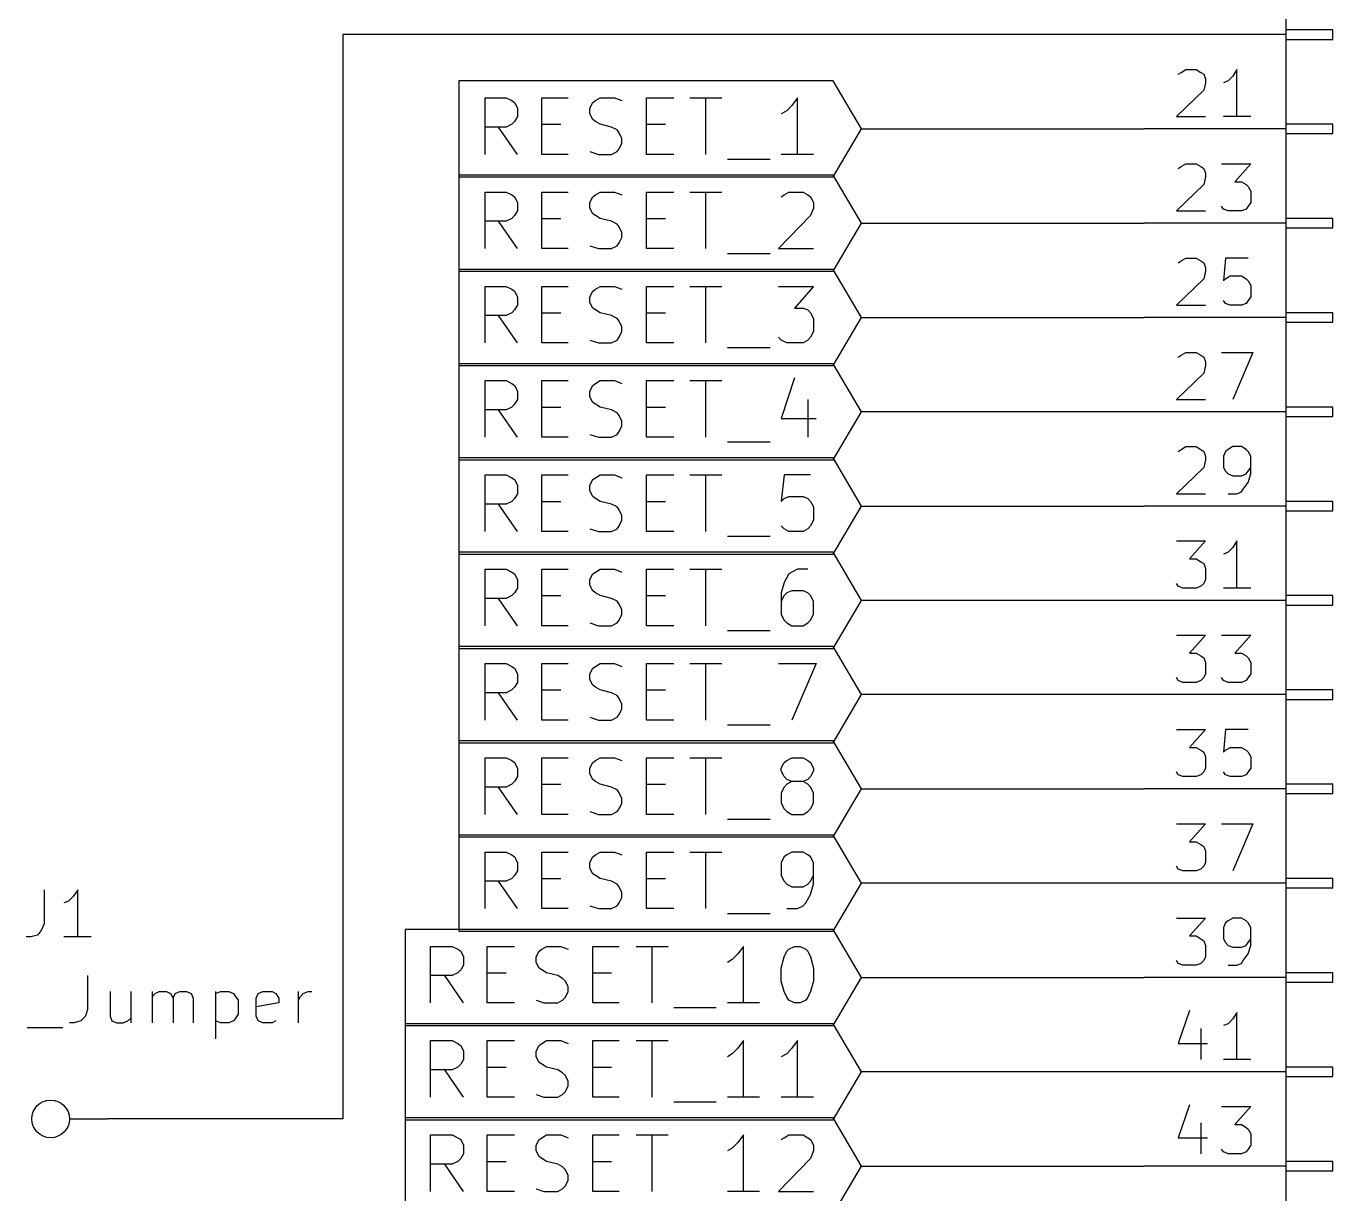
# Model space of a CAD drawing. Extents: x 18 to 282, y -194 to -20.
# Drawn here: x 41 to 76.2, y -92.19 to -60.73 of the extents above; entities that cross this region are included whole.
import ezdxf

# ---------------------------------------------------------------- set-up
doc = ezdxf.new("R2010")
doc.units = 0
doc.header["$MEASUREMENT"] = 0
for name, color, linetype in [('CYAN2', 4, 'CONTINUOUS'), ('GREEN2', 3, 'CONTINUOUS'), ('LYELLOW', 51, 'CONTINUOUS'), ('RED2', 1, 'CONTINUOUS')]:
    doc.layers.add(name, color=color, linetype=linetype)

msp = doc.modelspace()

# ---------------------------------------------------------------- linework, layer by layer
at = {"layer": 'CYAN2', "linetype": 'CONTINUOUS'}
for p, q in [((41.4782, -83.9978), (41.4782, -84.9122)), ((42.3926, -83.9978), (42.2656, -84.1756)), ((42.3926, -85.2678), (42.3926, -83.9978)), ((42.1386, -84.3026), (42.0116, -84.3534)), ((42.2656, -84.1756), (42.1386, -84.3026)), ((41.402, -85.09), (41.3004, -85.217)), ((41.4782, -84.9122), (41.402, -85.09)), ((41.1226, -85.2678), (40.9956, -85.2678)), ((41.3004, -85.217), (41.1226, -85.2678)), ((42.7482, -85.2678), (42.0116, -85.2678)), ((42.6466, -86.3092), (42.6466, -87.2236)), ((43.2562, -86.741), (43.2562, -87.4014)), ((43.815, -86.741), (43.815, -87.5792)), ((44.3992, -87.5792), (44.3992, -86.741)), ((44.3992, -86.868), (44.4754, -86.7918)), ((44.4754, -86.7918), (44.577, -86.741)), ((44.577, -86.741), (44.7802, -86.741)), ((44.7802, -86.741), (44.8818, -86.7918)), ((44.8818, -86.7918), (44.958, -86.9188)), ((44.958, -86.9188), (45.0088, -86.7918)), ((44.958, -86.9188), (44.958, -87.5792)), ((45.0088, -86.7918), (45.1358, -86.741)), ((45.1358, -86.741), (45.3136, -86.741)), ((45.3136, -86.741), (45.4406, -86.7918)), ((45.4406, -86.7918), (45.4914, -86.9188)), ((45.4914, -86.9188), (45.4914, -87.5792)), ((46.101, -86.741), (46.101, -88.011)), ((46.101, -86.7918), (46.228, -86.741)), ((46.228, -86.741), (46.4566, -86.741)), ((46.4566, -86.741), (46.5836, -86.7918)), ((46.5836, -86.7918), (46.6344, -86.868)), ((46.6344, -86.868), (46.7106, -86.9696)), ((47.1932, -86.9188), (47.244, -86.7918)), ((47.1932, -87.4014), (47.1932, -86.9188)), ((47.244, -86.7918), (47.371, -86.741)), ((47.371, -86.741), (47.625, -86.741)), ((47.625, -86.741), (47.7266, -86.7918)), ((47.7266, -86.7918), (47.8028, -86.9188)), ((47.8028, -86.9188), (47.8028, -87.0458)), ((48.3362, -87.5792), (48.3362, -86.741)), ((48.3362, -86.9696), (48.387, -86.868)), ((48.387, -86.868), (48.4632, -86.7918)), ((48.4632, -86.7918), (48.5902, -86.741)), ((48.5902, -86.741), (48.6918, -86.741)), ((42.6466, -87.2236), (42.5958, -87.4014)), ((46.7106, -86.9696), (46.7106, -87.3506)), ((47.8028, -87.0458), (47.1932, -87.1474)), ((42.291, -87.5792), (42.164, -87.5792)), ((42.4688, -87.5284), (42.291, -87.5792)), ((42.5958, -87.4014), (42.4688, -87.5284)), ((43.2562, -87.4014), (43.307, -87.5284)), ((43.307, -87.5284), (43.434, -87.5792)), ((43.434, -87.5792), (43.6118, -87.5792)), ((43.6118, -87.5792), (43.7388, -87.5284)), ((43.7388, -87.5284), (43.815, -87.4522)), ((46.228, -87.5792), (46.101, -87.5284)), ((46.4566, -87.5792), (46.228, -87.5792)), ((46.5836, -87.5284), (46.4566, -87.5792)), ((46.6344, -87.4522), (46.5836, -87.5284)), ((46.7106, -87.3506), (46.6344, -87.4522)), ((47.244, -87.5284), (47.1932, -87.4014)), ((47.371, -87.5792), (47.244, -87.5284)), ((47.625, -87.5792), (47.371, -87.5792)), ((47.7266, -87.5284), (47.625, -87.5792)), ((41.021, -87.7062), (41.9862, -87.7062))]:
    msp.add_line(p, q, dxfattribs=at)
at = {"layer": 'GREEN2', "linetype": 'CONTINUOUS'}
for p, q in [((71.12, -60.96), (49.53, -60.96)), ((49.53, -60.96), (49.53, -90.17)), ((63.5, -63.5), (71.12, -63.5)), ((63.5, -66.04), (71.12, -66.04)), ((63.5, -68.58), (71.12, -68.58)), ((71.12, -71.12), (63.5, -71.12)), ((63.5, -73.66), (71.12, -73.66)), ((71.12, -76.2), (63.5, -76.2)), ((71.12, -78.74), (63.5, -78.74)), ((63.5, -81.28), (71.12, -81.28)), ((71.12, -83.82), (63.5, -83.82)), ((63.5, -86.36), (71.12, -86.36)), ((71.12, -88.9), (63.5, -88.9)), ((49.53, -90.17), (43.18, -90.17)), ((63.5, -91.44), (71.12, -91.44))]:
    msp.add_line(p, q, dxfattribs=at)
at = {"layer": 'LYELLOW', "linetype": 'CONTINUOUS'}
msp.add_line((74.93, -36.83), (74.93, -100.33), dxfattribs=at)
at = {"layer": 'RED2', "linetype": 'CONTINUOUS'}
for p, q in [((74.93, -36.83), (74.93, -100.33)), ((74.93, -60.833), (74.93, -61.087)), ((76.2, -60.833), (74.93, -60.833)), ((76.2, -61.087), (76.2, -60.833)), ((74.93, -60.96), (71.12, -60.96)), ((74.93, -61.087), (76.2, -61.087)), ((72.1106, -61.976), (72.2376, -61.8998)), ((72.2376, -61.8998), (72.517, -61.8998)), ((72.517, -61.8998), (72.644, -61.976)), ((73.6092, -61.8998), (73.5076, -62.0776)), ((73.6092, -63.1698), (73.6092, -61.8998)), ((62.738, -62.2046), (52.6542, -62.2046)), ((52.6542, -62.2046), (52.6542, -63.5)), ((63.5, -63.5), (62.738, -62.2046)), ((72.0344, -62.0268), (72.1106, -61.976)), ((72.644, -61.976), (72.7202, -62.0268)), ((72.7202, -62.0268), (72.771, -62.1538)), ((72.771, -62.2554), (72.7202, -62.4586)), ((72.771, -62.1538), (72.771, -62.2554)), ((73.3806, -62.2046), (73.2536, -62.2554)), ((73.5076, -62.0776), (73.3806, -62.2046)), ((53.3654, -64.1858), (53.3654, -62.6618)), ((53.3654, -62.6618), (53.9242, -62.6618)), ((53.9242, -62.6618), (54.0766, -62.738)), ((54.8894, -64.1858), (54.8894, -62.6618)), ((54.8894, -62.6618), (55.6006, -62.6618)), ((56.3372, -62.738), (56.4642, -62.6618)), ((56.4642, -62.6618), (56.8452, -62.6618)), ((56.8452, -62.6618), (57.0484, -62.738)), ((57.7088, -64.1858), (57.7088, -62.6618)), ((57.7088, -62.6618), (58.4454, -62.6618)), ((58.8772, -62.6618), (59.7408, -62.6618)), ((59.309, -64.1858), (59.309, -62.6618)), ((61.7728, -62.6618), (61.6204, -62.865)), ((61.7728, -64.1858), (61.7728, -62.6618)), ((72.7202, -62.4586), (71.9836, -63.1698)), ((54.0766, -62.738), (54.1528, -62.7888)), ((54.1528, -62.7888), (54.229, -62.9412)), ((54.229, -62.9412), (54.229, -63.1698)), ((56.1848, -62.9412), (56.261, -62.7888)), ((56.1848, -63.0936), (56.1848, -62.9412)), ((56.261, -62.7888), (56.3372, -62.738)), ((61.6204, -62.865), (61.4934, -63.0174)), ((54.1528, -63.2968), (54.0766, -63.373)), ((54.229, -63.1698), (54.1528, -63.2968)), ((56.261, -63.246), (56.1848, -63.0936)), ((56.3372, -63.2968), (56.261, -63.246)), ((56.4642, -63.373), (56.3372, -63.2968)), ((61.4934, -63.0174), (61.341, -63.0936)), ((71.9836, -63.1698), (72.771, -63.1698)), ((73.9902, -63.1698), (73.2536, -63.1698)), ((52.6542, -63.5), (52.6542, -64.7954)), ((53.9242, -63.4492), (53.3654, -63.4492)), ((54.229, -64.1858), (53.721, -63.4492)), ((54.0766, -63.373), (53.9242, -63.4492)), ((54.8894, -63.373), (55.3974, -63.373)), ((56.769, -63.4492), (56.4642, -63.373)), ((56.9214, -63.5254), (56.769, -63.4492)), ((56.9722, -63.6016), (56.9214, -63.5254)), ((57.0484, -63.754), (56.9722, -63.6016)), ((57.7088, -63.373), (58.2168, -63.373)), ((62.738, -64.7954), (63.5, -63.5)), ((74.93, -63.5), (71.12, -63.5)), ((74.93, -63.373), (74.93, -63.627)), ((76.2, -63.373), (74.93, -63.373)), ((74.93, -63.627), (76.2, -63.627)), ((76.2, -63.627), (76.2, -63.373)), ((56.9214, -64.1096), (56.9722, -64.0334)), ((56.9722, -64.0334), (57.0484, -63.881)), ((57.0484, -63.881), (57.0484, -63.754)), ((55.6006, -64.1858), (54.8894, -64.1858)), ((56.1848, -64.1096), (56.4134, -64.1858)), ((56.4134, -64.1858), (56.769, -64.1858)), ((56.769, -64.1858), (56.9214, -64.1096)), ((58.4454, -64.1858), (57.7088, -64.1858)), ((59.8932, -64.3128), (61.0362, -64.3128)), ((62.2046, -64.1858), (61.341, -64.1858)), ((62.738, -64.7446), (52.6542, -64.7446)), ((52.6542, -64.7446), (52.6542, -66.04)), ((63.5, -66.04), (62.738, -64.7446)), ((72.0344, -64.5668), (72.1106, -64.516)), ((72.1106, -64.516), (72.2376, -64.4398)), ((72.2376, -64.4398), (72.517, -64.4398)), ((72.517, -64.4398), (72.644, -64.516)), ((72.644, -64.516), (72.7202, -64.5668)), ((72.7202, -64.5668), (72.771, -64.6938)), ((72.771, -64.6938), (72.771, -64.7954)), ((73.2028, -64.4398), (73.9902, -64.4398)), ((73.9902, -64.4398), (73.5584, -64.9224)), ((52.6542, -64.7954), (62.738, -64.7954)), ((72.7202, -64.9986), (71.9836, -65.7098)), ((72.771, -64.7954), (72.7202, -64.9986)), ((73.5584, -64.9224), (73.7362, -64.9224)), ((73.7362, -64.9224), (73.8632, -64.9986)), ((73.8632, -64.9986), (73.914, -65.0494)), ((73.914, -65.0494), (73.9902, -65.1764)), ((53.3654, -66.7258), (53.3654, -65.2018)), ((53.3654, -65.2018), (53.9242, -65.2018)), ((53.9242, -65.2018), (54.0766, -65.278)), ((54.0766, -65.278), (54.1528, -65.3288)), ((54.1528, -65.3288), (54.229, -65.4812)), ((54.8894, -66.7258), (54.8894, -65.2018)), ((54.8894, -65.2018), (55.6006, -65.2018)), ((56.1848, -65.4812), (56.261, -65.3288)), ((56.261, -65.3288), (56.3372, -65.278)), ((56.3372, -65.278), (56.4642, -65.2018)), ((56.4642, -65.2018), (56.8452, -65.2018)), ((56.8452, -65.2018), (57.0484, -65.278)), ((57.7088, -66.7258), (57.7088, -65.2018)), ((57.7088, -65.2018), (58.4454, -65.2018)), ((58.8772, -65.2018), (59.7408, -65.2018)), ((59.309, -66.7258), (59.309, -65.2018)), ((61.341, -65.3288), (61.4172, -65.278)), ((61.4172, -65.278), (61.5442, -65.2018)), ((61.5442, -65.2018), (61.9252, -65.2018)), ((61.9252, -65.2018), (62.0522, -65.278)), ((62.0522, -65.278), (62.1284, -65.3288)), ((62.1284, -65.3288), (62.2046, -65.4812)), ((73.9902, -65.1764), (73.9902, -65.4812)), ((54.229, -65.7098), (54.1528, -65.8368)), ((54.229, -65.4812), (54.229, -65.7098)), ((56.1848, -65.6336), (56.1848, -65.4812)), ((56.261, -65.786), (56.1848, -65.6336)), ((56.3372, -65.8368), (56.261, -65.786)), ((62.2046, -65.6336), (62.1284, -65.8368)), ((62.2046, -65.4812), (62.2046, -65.6336)), ((71.9836, -65.7098), (72.771, -65.7098)), ((73.2536, -65.659), (73.2028, -65.5828)), ((73.3806, -65.7098), (73.2536, -65.659)), ((73.7362, -65.7098), (73.3806, -65.7098)), ((73.8632, -65.659), (73.7362, -65.7098)), ((73.914, -65.5828), (73.8632, -65.659)), ((73.9902, -65.4812), (73.914, -65.5828)), ((52.6542, -66.04), (52.6542, -67.3354)), ((53.9242, -65.9892), (53.3654, -65.9892)), ((54.229, -66.7258), (53.721, -65.9892)), ((54.0766, -65.913), (53.9242, -65.9892)), ((54.1528, -65.8368), (54.0766, -65.913)), ((54.8894, -65.913), (55.3974, -65.913)), ((56.4642, -65.913), (56.3372, -65.8368)), ((56.769, -65.9892), (56.4642, -65.913)), ((56.9214, -66.0654), (56.769, -65.9892)), ((56.9722, -66.1416), (56.9214, -66.0654)), ((57.0484, -66.294), (56.9722, -66.1416)), ((57.7088, -65.913), (58.2168, -65.913)), ((62.1284, -65.8368), (61.2648, -66.7258)), ((62.738, -67.3354), (63.5, -66.04)), ((74.93, -66.04), (71.12, -66.04)), ((74.93, -65.913), (74.93, -66.167)), ((76.2, -65.913), (74.93, -65.913)), ((74.93, -66.167), (76.2, -66.167)), ((76.2, -66.167), (76.2, -65.913)), ((56.9722, -66.5734), (57.0484, -66.421)), ((57.0484, -66.421), (57.0484, -66.294)), ((55.6006, -66.7258), (54.8894, -66.7258)), ((56.1848, -66.6496), (56.4134, -66.7258)), ((56.4134, -66.7258), (56.769, -66.7258)), ((56.769, -66.7258), (56.9214, -66.6496)), ((56.9214, -66.6496), (56.9722, -66.5734)), ((58.4454, -66.7258), (57.7088, -66.7258)), ((59.8932, -66.8528), (61.0362, -66.8528)), ((61.2648, -66.7258), (62.2046, -66.7258)), ((72.0344, -67.1068), (72.1106, -67.056)), ((72.1106, -67.056), (72.2376, -66.9798)), ((72.2376, -66.9798), (72.517, -66.9798)), ((72.517, -66.9798), (72.644, -67.056)), ((72.644, -67.056), (72.7202, -67.1068)), ((72.7202, -67.1068), (72.771, -67.2338)), ((72.771, -67.2338), (72.771, -67.3354)), ((73.3044, -66.9798), (73.2536, -67.5894)), ((73.914, -66.9798), (73.3044, -66.9798)), ((62.738, -67.2846), (52.6542, -67.2846)), ((52.6542, -67.2846), (52.6542, -68.58)), ((52.6542, -67.3354), (62.738, -67.3354)), ((63.5, -68.58), (62.738, -67.2846)), ((72.7202, -67.5386), (71.9836, -68.2498)), ((72.771, -67.3354), (72.7202, -67.5386)), ((73.2536, -67.5894), (73.3044, -67.5386)), ((73.3044, -67.5386), (73.4314, -67.4624)), ((73.4314, -67.4624), (73.7362, -67.4624)), ((73.7362, -67.4624), (73.8632, -67.5386)), ((73.8632, -67.5386), (73.914, -67.5894)), ((73.914, -67.5894), (73.9902, -67.7164)), ((53.3654, -69.2658), (53.3654, -67.7418)), ((53.3654, -67.7418), (53.9242, -67.7418)), ((53.9242, -67.7418), (54.0766, -67.818)), ((54.0766, -67.818), (54.1528, -67.8688)), ((54.1528, -67.8688), (54.229, -68.0212)), ((54.8894, -69.2658), (54.8894, -67.7418)), ((54.8894, -67.7418), (55.6006, -67.7418)), ((56.1848, -68.0212), (56.261, -67.8688)), ((56.261, -67.8688), (56.3372, -67.818)), ((56.3372, -67.818), (56.4642, -67.7418)), ((56.4642, -67.7418), (56.8452, -67.7418)), ((56.8452, -67.7418), (57.0484, -67.818)), ((57.7088, -69.2658), (57.7088, -67.7418)), ((57.7088, -67.7418), (58.4454, -67.7418)), ((58.8772, -67.7418), (59.7408, -67.7418)), ((59.309, -69.2658), (59.309, -67.7418)), ((61.2648, -67.7418), (62.2046, -67.7418)), ((62.2046, -67.7418), (61.6966, -68.326)), ((73.9902, -67.7164), (73.9902, -68.0212)), ((54.229, -68.2498), (54.1528, -68.3768)), ((54.229, -68.0212), (54.229, -68.2498)), ((56.1848, -68.1736), (56.1848, -68.0212)), ((56.261, -68.326), (56.1848, -68.1736)), ((71.9836, -68.2498), (72.771, -68.2498)), ((73.3044, -68.199), (73.2536, -68.1228)), ((73.4314, -68.2498), (73.3044, -68.199)), ((73.7362, -68.2498), (73.4314, -68.2498)), ((73.8632, -68.199), (73.7362, -68.2498)), ((73.914, -68.1228), (73.8632, -68.199)), ((73.9902, -68.0212), (73.914, -68.1228)), ((52.6542, -68.58), (52.6542, -69.8754)), ((53.9242, -68.5292), (53.3654, -68.5292)), ((54.229, -69.2658), (53.721, -68.5292)), ((54.0766, -68.453), (53.9242, -68.5292)), ((54.1528, -68.3768), (54.0766, -68.453)), ((54.8894, -68.453), (55.3974, -68.453)), ((56.3372, -68.3768), (56.261, -68.326)), ((56.4642, -68.453), (56.3372, -68.3768)), ((56.769, -68.5292), (56.4642, -68.453)), ((56.9214, -68.6054), (56.769, -68.5292)), ((56.9722, -68.6816), (56.9214, -68.6054)), ((57.7088, -68.453), (58.2168, -68.453)), ((61.6966, -68.326), (61.9252, -68.326)), ((61.9252, -68.326), (62.0522, -68.3768)), ((62.0522, -68.3768), (62.1284, -68.453)), ((62.1284, -68.453), (62.2046, -68.6054)), ((62.2046, -68.6054), (62.2046, -68.961)), ((62.738, -69.8754), (63.5, -68.58)), ((74.93, -68.58), (71.12, -68.58)), ((74.93, -68.453), (74.93, -68.707)), ((76.2, -68.453), (74.93, -68.453)), ((76.2, -68.707), (76.2, -68.453)), ((57.0484, -68.834), (56.9722, -68.6816)), ((56.9722, -69.1134), (57.0484, -68.961)), ((57.0484, -68.961), (57.0484, -68.834)), ((62.2046, -68.961), (62.1284, -69.1134)), ((74.93, -68.707), (76.2, -68.707)), ((55.6006, -69.2658), (54.8894, -69.2658)), ((56.1848, -69.1896), (56.4134, -69.2658)), ((56.4134, -69.2658), (56.769, -69.2658)), ((56.769, -69.2658), (56.9214, -69.1896)), ((56.9214, -69.1896), (56.9722, -69.1134)), ((58.4454, -69.2658), (57.7088, -69.2658)), ((61.341, -69.1896), (61.2648, -69.1134)), ((61.4934, -69.2658), (61.341, -69.1896)), ((61.9252, -69.2658), (61.4934, -69.2658)), ((62.0522, -69.1896), (61.9252, -69.2658)), ((62.1284, -69.1134), (62.0522, -69.1896)), ((59.8932, -69.3928), (61.0362, -69.3928)), ((72.0344, -69.6468), (72.1106, -69.596)), ((72.1106, -69.596), (72.2376, -69.5198)), ((72.2376, -69.5198), (72.517, -69.5198)), ((72.517, -69.5198), (72.644, -69.596)), ((72.644, -69.596), (72.7202, -69.6468)), ((72.7202, -69.6468), (72.771, -69.7738)), ((73.2028, -69.5198), (74.041, -69.5198)), ((74.041, -69.5198), (73.5076, -70.7898)), ((62.738, -69.8246), (52.6542, -69.8246)), ((52.6542, -69.8246), (52.6542, -71.12)), ((52.6542, -69.8754), (62.738, -69.8754)), ((63.5, -71.12), (62.738, -69.8246)), ((72.771, -69.8754), (72.7202, -70.0786)), ((72.771, -69.7738), (72.771, -69.8754)), ((53.3654, -71.8058), (53.3654, -70.2818)), ((53.3654, -70.2818), (53.9242, -70.2818)), ((53.9242, -70.2818), (54.0766, -70.358)), ((54.0766, -70.358), (54.1528, -70.4088)), ((54.1528, -70.4088), (54.229, -70.5612)), ((54.8894, -71.8058), (54.8894, -70.2818)), ((54.8894, -70.2818), (55.6006, -70.2818)), ((56.1848, -70.5612), (56.261, -70.4088)), ((56.261, -70.4088), (56.3372, -70.358)), ((56.3372, -70.358), (56.4642, -70.2818)), ((56.4642, -70.2818), (56.8452, -70.2818)), ((56.8452, -70.2818), (57.0484, -70.358)), ((57.7088, -71.8058), (57.7088, -70.2818)), ((57.7088, -70.2818), (58.4454, -70.2818)), ((58.8772, -70.2818), (59.7408, -70.2818)), ((59.309, -71.8058), (59.309, -70.2818)), ((61.6966, -70.2056), (61.341, -71.2978)), ((72.7202, -70.0786), (71.9836, -70.7898)), ((54.229, -70.5612), (54.229, -70.7898)), ((56.1848, -70.7136), (56.1848, -70.5612)), ((56.261, -70.866), (56.1848, -70.7136)), ((53.9242, -71.0692), (53.3654, -71.0692)), ((54.229, -71.8058), (53.721, -71.0692)), ((54.0766, -70.993), (53.9242, -71.0692)), ((54.1528, -70.9168), (54.0766, -70.993)), ((54.229, -70.7898), (54.1528, -70.9168)), ((54.8894, -70.993), (55.3974, -70.993)), ((56.3372, -70.9168), (56.261, -70.866)), ((56.4642, -70.993), (56.3372, -70.9168)), ((56.769, -71.0692), (56.4642, -70.993)), ((56.9214, -71.1454), (56.769, -71.0692)), ((57.7088, -70.993), (58.2168, -70.993)), ((62.0522, -70.7898), (62.0522, -71.8058)), ((71.9836, -70.7898), (72.771, -70.7898)), ((74.93, -70.993), (74.93, -71.247)), ((76.2, -70.993), (74.93, -70.993)), ((76.2, -71.247), (76.2, -70.993)), ((52.6542, -71.12), (52.6542, -72.4154)), ((56.9722, -71.2216), (56.9214, -71.1454)), ((57.0484, -71.374), (56.9722, -71.2216)), ((57.0484, -71.501), (57.0484, -71.374)), ((61.341, -71.2978), (62.2808, -71.2978)), ((62.738, -72.4154), (63.5, -71.12)), ((74.93, -71.12), (71.12, -71.12)), ((74.93, -71.247), (76.2, -71.247)), ((55.6006, -71.8058), (54.8894, -71.8058)), ((56.1848, -71.7296), (56.4134, -71.8058)), ((56.4134, -71.8058), (56.769, -71.8058)), ((56.769, -71.8058), (56.9214, -71.7296)), ((56.9214, -71.7296), (56.9722, -71.6534)), ((56.9722, -71.6534), (57.0484, -71.501)), ((58.4454, -71.8058), (57.7088, -71.8058)), ((59.8932, -71.9328), (61.0362, -71.9328)), ((72.0344, -72.1868), (72.1106, -72.136)), ((72.1106, -72.136), (72.2376, -72.0598)), ((72.2376, -72.0598), (72.517, -72.0598)), ((72.517, -72.0598), (72.644, -72.136)), ((72.644, -72.136), (72.7202, -72.1868)), ((73.3806, -72.136), (73.3044, -72.1868)), ((73.5076, -72.0598), (73.3806, -72.136)), ((73.7362, -72.0598), (73.5076, -72.0598)), ((73.8632, -72.136), (73.7362, -72.0598)), ((73.914, -72.1868), (73.8632, -72.136)), ((62.738, -72.3646), (52.6542, -72.3646)), ((52.6542, -72.3646), (52.6542, -73.66)), ((52.6542, -72.4154), (62.738, -72.4154)), ((63.5, -73.66), (62.738, -72.3646)), ((72.7202, -72.1868), (72.771, -72.3138)), ((72.771, -72.4154), (72.7202, -72.6186)), ((72.771, -72.3138), (72.771, -72.4154)), ((73.3044, -72.1868), (73.2536, -72.3138)), ((73.2536, -72.3138), (73.2536, -72.6186)), ((73.9902, -72.3138), (73.914, -72.1868)), ((73.9902, -72.7964), (73.9902, -72.3138)), ((53.3654, -74.3458), (53.3654, -72.8218)), ((53.3654, -72.8218), (53.9242, -72.8218)), ((53.9242, -72.8218), (54.0766, -72.898)), ((54.8894, -74.3458), (54.8894, -72.8218)), ((54.8894, -72.8218), (55.6006, -72.8218)), ((56.3372, -72.898), (56.4642, -72.8218)), ((56.4642, -72.8218), (56.8452, -72.8218)), ((56.8452, -72.8218), (57.0484, -72.898)), ((57.7088, -74.3458), (57.7088, -72.8218)), ((57.7088, -72.8218), (58.4454, -72.8218)), ((58.8772, -72.8218), (59.7408, -72.8218)), ((59.309, -74.3458), (59.309, -72.8218)), ((61.4172, -72.8218), (61.341, -73.533)), ((62.1284, -72.8218), (61.4172, -72.8218)), ((72.7202, -72.6186), (71.9836, -73.3298)), ((73.2536, -72.6186), (73.3044, -72.7202)), ((73.3044, -72.7202), (73.3806, -72.7964)), ((73.3806, -72.7964), (73.5076, -72.8472)), ((73.5076, -72.8472), (73.7362, -72.8472)), ((73.7362, -72.8472), (73.8632, -72.7964)), ((73.8632, -72.7964), (73.914, -72.7202)), ((73.914, -72.7202), (73.9902, -72.6186)), ((73.914, -73.025), (73.9902, -72.7964)), ((54.0766, -72.898), (54.1528, -72.9488)), ((54.1528, -72.9488), (54.229, -73.1012)), ((54.229, -73.1012), (54.229, -73.3298)), ((56.1848, -73.1012), (56.261, -72.9488)), ((56.1848, -73.2536), (56.1848, -73.1012)), ((56.261, -72.9488), (56.3372, -72.898)), ((73.7362, -73.279), (73.787, -73.2028)), ((73.787, -73.2028), (73.914, -73.025)), ((54.0766, -73.533), (53.9242, -73.6092)), ((54.1528, -73.4568), (54.0766, -73.533)), ((54.229, -73.3298), (54.1528, -73.4568)), ((54.8894, -73.533), (55.3974, -73.533)), ((56.261, -73.406), (56.1848, -73.2536)), ((56.3372, -73.4568), (56.261, -73.406)), ((56.4642, -73.533), (56.3372, -73.4568)), ((56.769, -73.6092), (56.4642, -73.533)), ((57.7088, -73.533), (58.2168, -73.533)), ((61.341, -73.533), (61.4172, -73.4568)), ((61.4172, -73.4568), (61.5442, -73.406)), ((61.5442, -73.406), (61.9252, -73.406)), ((61.9252, -73.406), (62.0522, -73.4568)), ((62.0522, -73.4568), (62.1284, -73.533)), ((62.1284, -73.533), (62.2046, -73.6854)), ((71.9836, -73.3298), (72.771, -73.3298)), ((73.3806, -73.3298), (73.6092, -73.3298)), ((73.6092, -73.3298), (73.7362, -73.279)), ((74.93, -73.533), (74.93, -73.787)), ((76.2, -73.533), (74.93, -73.533)), ((76.2, -73.787), (76.2, -73.533)), ((52.6542, -73.66), (52.6542, -74.9554)), ((53.9242, -73.6092), (53.3654, -73.6092)), ((54.229, -74.3458), (53.721, -73.6092)), ((56.9214, -73.6854), (56.769, -73.6092)), ((56.9722, -73.7616), (56.9214, -73.6854)), ((57.0484, -73.914), (56.9722, -73.7616)), ((57.0484, -74.041), (57.0484, -73.914)), ((62.2046, -73.6854), (62.2046, -74.041)), ((62.738, -74.9554), (63.5, -73.66)), ((74.93, -73.66), (71.12, -73.66)), ((74.93, -73.787), (76.2, -73.787)), ((56.1848, -74.2696), (56.4134, -74.3458)), ((56.769, -74.3458), (56.9214, -74.2696)), ((56.9214, -74.2696), (56.9722, -74.1934)), ((56.9722, -74.1934), (57.0484, -74.041)), ((61.4172, -74.2696), (61.341, -74.1934)), ((61.5442, -74.3458), (61.4172, -74.2696)), ((62.0522, -74.2696), (61.9252, -74.3458)), ((62.1284, -74.1934), (62.0522, -74.2696)), ((62.2046, -74.041), (62.1284, -74.1934)), ((55.6006, -74.3458), (54.8894, -74.3458)), ((56.4134, -74.3458), (56.769, -74.3458)), ((58.4454, -74.3458), (57.7088, -74.3458)), ((59.8932, -74.4728), (61.0362, -74.4728)), ((61.9252, -74.3458), (61.5442, -74.3458)), ((71.9836, -74.5998), (72.771, -74.5998)), ((72.771, -74.5998), (72.3392, -75.0824)), ((73.6092, -74.5998), (73.5076, -74.7776)), ((73.6092, -75.8698), (73.6092, -74.5998)), ((62.738, -74.9046), (52.6542, -74.9046)), ((52.6542, -74.9046), (52.6542, -76.2)), ((52.6542, -74.9554), (62.738, -74.9554)), ((63.5, -76.2), (62.738, -74.9046)), ((73.3806, -74.9046), (73.2536, -74.9554)), ((73.5076, -74.7776), (73.3806, -74.9046)), ((72.3392, -75.0824), (72.517, -75.0824)), ((72.517, -75.0824), (72.644, -75.1586)), ((72.644, -75.1586), (72.7202, -75.2094)), ((72.7202, -75.2094), (72.771, -75.3364)), ((72.771, -75.3364), (72.771, -75.6412)), ((53.3654, -76.8858), (53.3654, -75.3618)), ((53.3654, -75.3618), (53.9242, -75.3618)), ((53.9242, -75.3618), (54.0766, -75.438)), ((54.0766, -75.438), (54.1528, -75.4888)), ((54.1528, -75.4888), (54.229, -75.6412)), ((54.229, -75.6412), (54.229, -75.8698)), ((54.8894, -76.8858), (54.8894, -75.3618)), ((54.8894, -75.3618), (55.6006, -75.3618)), ((56.1848, -75.6412), (56.261, -75.4888)), ((56.1848, -75.7936), (56.1848, -75.6412)), ((56.261, -75.4888), (56.3372, -75.438)), ((56.3372, -75.438), (56.4642, -75.3618)), ((56.4642, -75.3618), (56.8452, -75.3618)), ((56.8452, -75.3618), (57.0484, -75.438)), ((57.7088, -76.8858), (57.7088, -75.3618)), ((57.7088, -75.3618), (58.4454, -75.3618)), ((58.8772, -75.3618), (59.7408, -75.3618)), ((59.309, -76.8858), (59.309, -75.3618)), ((61.5442, -75.4888), (61.4172, -75.7174)), ((61.6204, -75.438), (61.5442, -75.4888)), ((61.7728, -75.3618), (61.6204, -75.438)), ((62.0522, -75.3618), (61.7728, -75.3618)), ((72.771, -75.6412), (72.7202, -75.7428)), ((54.1528, -75.9968), (54.0766, -76.073)), ((54.229, -75.8698), (54.1528, -75.9968)), ((56.261, -75.946), (56.1848, -75.7936)), ((56.3372, -75.9968), (56.261, -75.946)), ((56.4642, -76.073), (56.3372, -75.9968)), ((61.4172, -75.7174), (61.341, -75.9968)), ((61.341, -75.9968), (61.341, -76.581)), ((61.4934, -75.9968), (61.4172, -76.073)), ((61.6204, -75.946), (61.4934, -75.9968)), ((61.9252, -75.946), (61.6204, -75.946)), ((62.0522, -75.9968), (61.9252, -75.946)), ((62.1284, -76.073), (62.0522, -75.9968)), ((72.0344, -75.819), (71.9836, -75.7428)), ((72.1614, -75.8698), (72.0344, -75.819)), ((72.517, -75.8698), (72.1614, -75.8698)), ((72.644, -75.819), (72.517, -75.8698)), ((72.7202, -75.7428), (72.644, -75.819)), ((73.9902, -75.8698), (73.2536, -75.8698)), ((52.6542, -76.2), (52.6542, -77.4954)), ((53.9242, -76.1492), (53.3654, -76.1492)), ((54.229, -76.8858), (53.721, -76.1492)), ((54.0766, -76.073), (53.9242, -76.1492)), ((54.8894, -76.073), (55.3974, -76.073)), ((56.769, -76.1492), (56.4642, -76.073)), ((56.9214, -76.2254), (56.769, -76.1492)), ((56.9722, -76.3016), (56.9214, -76.2254)), ((57.0484, -76.454), (56.9722, -76.3016)), ((57.7088, -76.073), (58.2168, -76.073)), ((61.4172, -76.073), (61.341, -76.2254)), ((62.2046, -76.2254), (62.1284, -76.073)), ((62.2046, -76.581), (62.2046, -76.2254)), ((62.738, -77.4954), (63.5, -76.2)), ((74.93, -76.2), (71.12, -76.2)), ((74.93, -76.073), (74.93, -76.327)), ((76.2, -76.073), (74.93, -76.073)), ((74.93, -76.327), (76.2, -76.327)), ((76.2, -76.327), (76.2, -76.073)), ((56.9214, -76.8096), (56.9722, -76.7334)), ((56.9722, -76.7334), (57.0484, -76.581)), ((57.0484, -76.581), (57.0484, -76.454)), ((61.341, -76.581), (61.4172, -76.7334)), ((61.4172, -76.7334), (61.4934, -76.8096)), ((62.0522, -76.8096), (62.1284, -76.7334)), ((62.1284, -76.7334), (62.2046, -76.581)), ((55.6006, -76.8858), (54.8894, -76.8858)), ((56.1848, -76.8096), (56.4134, -76.8858)), ((56.4134, -76.8858), (56.769, -76.8858)), ((56.769, -76.8858), (56.9214, -76.8096)), ((58.4454, -76.8858), (57.7088, -76.8858)), ((59.8932, -77.0128), (61.0362, -77.0128)), ((61.4934, -76.8096), (61.6204, -76.8858)), ((61.6204, -76.8858), (61.9252, -76.8858)), ((61.9252, -76.8858), (62.0522, -76.8096)), ((62.738, -77.4446), (52.6542, -77.4446)), ((52.6542, -77.4446), (52.6542, -78.74)), ((63.5, -78.74), (62.738, -77.4446)), ((71.9836, -77.1398), (72.771, -77.1398)), ((72.771, -77.1398), (72.3392, -77.6224)), ((73.2028, -77.1398), (73.9902, -77.1398)), ((73.9902, -77.1398), (73.5584, -77.6224)), ((52.6542, -77.4954), (62.738, -77.4954)), ((72.3392, -77.6224), (72.517, -77.6224)), ((72.517, -77.6224), (72.644, -77.6986)), ((72.644, -77.6986), (72.7202, -77.7494)), ((72.7202, -77.7494), (72.771, -77.8764)), ((73.5584, -77.6224), (73.7362, -77.6224)), ((73.7362, -77.6224), (73.8632, -77.6986)), ((73.8632, -77.6986), (73.914, -77.7494)), ((73.914, -77.7494), (73.9902, -77.8764)), ((53.3654, -79.4258), (53.3654, -77.9018)), ((53.3654, -77.9018), (53.9242, -77.9018)), ((53.9242, -77.9018), (54.0766, -77.978)), ((54.0766, -77.978), (54.1528, -78.0288)), ((54.1528, -78.0288), (54.229, -78.1812)), ((54.8894, -79.4258), (54.8894, -77.9018)), ((54.8894, -77.9018), (55.6006, -77.9018)), ((56.1848, -78.1812), (56.261, -78.0288)), ((56.261, -78.0288), (56.3372, -77.978)), ((56.3372, -77.978), (56.4642, -77.9018)), ((56.4642, -77.9018), (56.8452, -77.9018)), ((56.8452, -77.9018), (57.0484, -77.978)), ((57.7088, -79.4258), (57.7088, -77.9018)), ((57.7088, -77.9018), (58.4454, -77.9018)), ((58.8772, -77.9018), (59.7408, -77.9018)), ((59.309, -79.4258), (59.309, -77.9018)), ((61.2648, -77.9018), (62.2808, -77.9018)), ((62.2808, -77.9018), (61.6204, -79.4258)), ((72.771, -77.8764), (72.771, -78.1812)), ((73.9902, -77.8764), (73.9902, -78.1812)), ((54.229, -78.4098), (54.1528, -78.5368)), ((54.229, -78.1812), (54.229, -78.4098)), ((56.1848, -78.3336), (56.1848, -78.1812)), ((56.261, -78.486), (56.1848, -78.3336)), ((56.3372, -78.5368), (56.261, -78.486)), ((72.0344, -78.359), (71.9836, -78.2828)), ((72.1614, -78.4098), (72.0344, -78.359)), ((72.517, -78.4098), (72.1614, -78.4098)), ((72.644, -78.359), (72.517, -78.4098)), ((72.7202, -78.2828), (72.644, -78.359)), ((72.771, -78.1812), (72.7202, -78.2828)), ((73.2536, -78.359), (73.2028, -78.2828)), ((73.3806, -78.4098), (73.2536, -78.359)), ((73.7362, -78.4098), (73.3806, -78.4098)), ((73.8632, -78.359), (73.7362, -78.4098)), ((73.914, -78.2828), (73.8632, -78.359)), ((73.9902, -78.1812), (73.914, -78.2828)), ((52.6542, -78.74), (52.6542, -80.0354)), ((53.9242, -78.6892), (53.3654, -78.6892)), ((54.229, -79.4258), (53.721, -78.6892)), ((54.0766, -78.613), (53.9242, -78.6892)), ((54.1528, -78.5368), (54.0766, -78.613)), ((54.8894, -78.613), (55.3974, -78.613)), ((56.4642, -78.613), (56.3372, -78.5368)), ((56.769, -78.6892), (56.4642, -78.613)), ((56.9214, -78.7654), (56.769, -78.6892)), ((56.9722, -78.8416), (56.9214, -78.7654)), ((57.0484, -78.994), (56.9722, -78.8416)), ((57.7088, -78.613), (58.2168, -78.613)), ((62.738, -80.0354), (63.5, -78.74)), ((74.93, -78.74), (71.12, -78.74)), ((74.93, -78.613), (74.93, -78.867)), ((76.2, -78.613), (74.93, -78.613)), ((76.2, -78.867), (76.2, -78.613)), ((56.9722, -79.2734), (57.0484, -79.121)), ((57.0484, -79.121), (57.0484, -78.994)), ((74.93, -78.867), (76.2, -78.867)), ((55.6006, -79.4258), (54.8894, -79.4258)), ((56.1848, -79.3496), (56.4134, -79.4258)), ((56.4134, -79.4258), (56.769, -79.4258)), ((56.769, -79.4258), (56.9214, -79.3496)), ((56.9214, -79.3496), (56.9722, -79.2734)), ((58.4454, -79.4258), (57.7088, -79.4258)), ((59.8932, -79.5528), (61.0362, -79.5528)), ((71.9836, -79.6798), (72.771, -79.6798)), ((72.771, -79.6798), (72.3392, -80.1624)), ((73.3044, -79.6798), (73.2536, -80.2894)), ((73.914, -79.6798), (73.3044, -79.6798)), ((62.738, -79.9846), (52.6542, -79.9846)), ((52.6542, -79.9846), (52.6542, -81.28)), ((52.6542, -80.0354), (62.738, -80.0354)), ((63.5, -81.28), (62.738, -79.9846)), ((72.3392, -80.1624), (72.517, -80.1624)), ((72.517, -80.1624), (72.644, -80.2386)), ((72.644, -80.2386), (72.7202, -80.2894)), ((73.2536, -80.2894), (73.3044, -80.2386)), ((73.3044, -80.2386), (73.4314, -80.1624)), ((73.4314, -80.1624), (73.7362, -80.1624)), ((73.7362, -80.1624), (73.8632, -80.2386)), ((73.8632, -80.2386), (73.914, -80.2894)), ((53.3654, -81.9658), (53.3654, -80.4418)), ((53.3654, -80.4418), (53.9242, -80.4418)), ((53.9242, -80.4418), (54.0766, -80.518)), ((54.0766, -80.518), (54.1528, -80.5688)), ((54.1528, -80.5688), (54.229, -80.7212)), ((54.8894, -81.9658), (54.8894, -80.4418)), ((54.8894, -80.4418), (55.6006, -80.4418)), ((56.1848, -80.7212), (56.261, -80.5688)), ((56.261, -80.5688), (56.3372, -80.518)), ((56.3372, -80.518), (56.4642, -80.4418)), ((56.4642, -80.4418), (56.8452, -80.4418)), ((56.8452, -80.4418), (57.0484, -80.518)), ((57.7088, -81.9658), (57.7088, -80.4418)), ((57.7088, -80.4418), (58.4454, -80.4418)), ((58.8772, -80.4418), (59.7408, -80.4418)), ((59.309, -81.9658), (59.309, -80.4418)), ((61.341, -80.7212), (61.4172, -80.5688)), ((61.4172, -80.5688), (61.4934, -80.518)), ((61.4934, -80.518), (61.6204, -80.4418)), ((61.6204, -80.4418), (61.9252, -80.4418)), ((61.9252, -80.4418), (62.0522, -80.518)), ((62.0522, -80.518), (62.1284, -80.5688)), ((62.1284, -80.5688), (62.2046, -80.7212)), ((72.7202, -80.2894), (72.771, -80.4164)), ((72.771, -80.4164), (72.771, -80.7212)), ((73.914, -80.2894), (73.9902, -80.4164)), ((73.9902, -80.4164), (73.9902, -80.7212)), ((54.229, -80.9498), (54.1528, -81.0768)), ((54.229, -80.7212), (54.229, -80.9498)), ((56.1848, -80.8736), (56.1848, -80.7212)), ((56.261, -81.026), (56.1848, -80.8736)), ((61.341, -80.7974), (61.341, -80.7212)), ((61.4172, -80.9498), (61.341, -80.7974)), ((61.4934, -81.026), (61.4172, -80.9498)), ((62.1284, -80.9498), (62.0522, -81.026)), ((62.2046, -80.7974), (62.1284, -80.9498)), ((62.2046, -80.7212), (62.2046, -80.7974)), ((72.0344, -80.899), (71.9836, -80.8228)), ((72.1614, -80.9498), (72.0344, -80.899)), ((72.517, -80.9498), (72.1614, -80.9498)), ((72.644, -80.899), (72.517, -80.9498)), ((72.7202, -80.8228), (72.644, -80.899)), ((72.771, -80.7212), (72.7202, -80.8228)), ((73.3044, -80.899), (73.2536, -80.8228)), ((73.4314, -80.9498), (73.3044, -80.899)), ((73.7362, -80.9498), (73.4314, -80.9498)), ((73.8632, -80.899), (73.7362, -80.9498)), ((73.914, -80.8228), (73.8632, -80.899)), ((73.9902, -80.7212), (73.914, -80.8228)), ((52.6542, -81.28), (52.6542, -82.5754)), ((53.9242, -81.2292), (53.3654, -81.2292)), ((54.229, -81.9658), (53.721, -81.2292)), ((54.0766, -81.153), (53.9242, -81.2292)), ((54.1528, -81.0768), (54.0766, -81.153)), ((54.8894, -81.153), (55.3974, -81.153)), ((56.3372, -81.0768), (56.261, -81.026)), ((56.4642, -81.153), (56.3372, -81.0768)), ((56.769, -81.2292), (56.4642, -81.153)), ((56.9214, -81.3054), (56.769, -81.2292)), ((56.9722, -81.3816), (56.9214, -81.3054)), ((57.7088, -81.153), (58.2168, -81.153)), ((61.4172, -81.2292), (61.341, -81.3816)), ((61.4934, -81.153), (61.4172, -81.2292)), ((61.6204, -81.0768), (61.4934, -81.026)), ((61.6204, -81.0768), (61.4934, -81.153)), ((61.9252, -81.0768), (61.6204, -81.0768)), ((62.0522, -81.026), (61.9252, -81.0768)), ((62.0522, -81.153), (61.9252, -81.0768)), ((62.1284, -81.2292), (62.0522, -81.153)), ((62.2046, -81.3816), (62.1284, -81.2292)), ((62.738, -82.5754), (63.5, -81.28)), ((74.93, -81.28), (71.12, -81.28)), ((74.93, -81.153), (74.93, -81.407)), ((76.2, -81.153), (74.93, -81.153)), ((76.2, -81.407), (76.2, -81.153)), ((57.0484, -81.534), (56.9722, -81.3816)), ((56.9722, -81.8134), (57.0484, -81.661)), ((57.0484, -81.661), (57.0484, -81.534)), ((61.341, -81.3816), (61.341, -81.661)), ((61.341, -81.661), (61.4172, -81.8134)), ((62.1284, -81.8134), (62.2046, -81.661)), ((62.2046, -81.661), (62.2046, -81.3816)), ((74.93, -81.407), (76.2, -81.407)), ((55.6006, -81.9658), (54.8894, -81.9658)), ((56.1848, -81.8896), (56.4134, -81.9658)), ((56.4134, -81.9658), (56.769, -81.9658)), ((56.769, -81.9658), (56.9214, -81.8896)), ((56.9214, -81.8896), (56.9722, -81.8134)), ((58.4454, -81.9658), (57.7088, -81.9658)), ((61.4172, -81.8134), (61.4934, -81.8896)), ((61.4934, -81.8896), (61.6204, -81.9658)), ((61.6204, -81.9658), (61.9252, -81.9658)), ((61.9252, -81.9658), (62.0522, -81.8896)), ((62.0522, -81.8896), (62.1284, -81.8134)), ((59.8932, -82.0928), (61.0362, -82.0928)), ((71.9836, -82.2198), (72.771, -82.2198)), ((72.771, -82.2198), (72.3392, -82.7024)), ((73.2028, -82.2198), (74.041, -82.2198)), ((74.041, -82.2198), (73.5076, -83.4898)), ((62.738, -82.5246), (52.6542, -82.5246)), ((52.6542, -82.5246), (52.6542, -83.82)), ((52.6542, -82.5754), (62.738, -82.5754)), ((63.5, -83.82), (62.738, -82.5246)), ((72.3392, -82.7024), (72.517, -82.7024)), ((72.517, -82.7024), (72.644, -82.7786)), ((53.3654, -84.5058), (53.3654, -82.9818)), ((53.3654, -82.9818), (53.9242, -82.9818)), ((53.9242, -82.9818), (54.0766, -83.058)), ((54.0766, -83.058), (54.1528, -83.1088)), ((54.8894, -84.5058), (54.8894, -82.9818)), ((54.8894, -82.9818), (55.6006, -82.9818)), ((56.261, -83.1088), (56.3372, -83.058)), ((56.3372, -83.058), (56.4642, -82.9818)), ((56.4642, -82.9818), (56.8452, -82.9818)), ((56.8452, -82.9818), (57.0484, -83.058)), ((57.7088, -84.5058), (57.7088, -82.9818)), ((57.7088, -82.9818), (58.4454, -82.9818)), ((58.8772, -82.9818), (59.7408, -82.9818)), ((59.309, -84.5058), (59.309, -82.9818)), ((61.4934, -83.058), (61.4172, -83.1088)), ((61.6204, -82.9818), (61.4934, -83.058)), ((61.9252, -82.9818), (61.6204, -82.9818)), ((62.0522, -83.058), (61.9252, -82.9818)), ((62.1284, -83.1088), (62.0522, -83.058)), ((72.644, -82.7786), (72.7202, -82.8294)), ((72.7202, -82.8294), (72.771, -82.9564)), ((72.771, -82.9564), (72.771, -83.2612)), ((54.1528, -83.1088), (54.229, -83.2612)), ((54.229, -83.2612), (54.229, -83.4898)), ((56.1848, -83.2612), (56.261, -83.1088)), ((56.1848, -83.4136), (56.1848, -83.2612)), ((56.261, -83.566), (56.1848, -83.4136)), ((61.4172, -83.1088), (61.341, -83.2612)), ((61.341, -83.2612), (61.341, -83.6168)), ((62.2046, -83.2612), (62.1284, -83.1088)), ((62.2046, -83.8454), (62.2046, -83.2612)), ((72.0344, -83.439), (71.9836, -83.3628)), ((72.7202, -83.3628), (72.644, -83.439)), ((72.771, -83.2612), (72.7202, -83.3628)), ((53.9242, -83.7692), (53.3654, -83.7692)), ((54.229, -84.5058), (53.721, -83.7692)), ((54.0766, -83.693), (53.9242, -83.7692)), ((54.1528, -83.6168), (54.0766, -83.693)), ((54.229, -83.4898), (54.1528, -83.6168)), ((54.8894, -83.693), (55.3974, -83.693)), ((56.3372, -83.6168), (56.261, -83.566)), ((56.4642, -83.693), (56.3372, -83.6168)), ((56.769, -83.7692), (56.4642, -83.693)), ((56.9214, -83.8454), (56.769, -83.7692)), ((57.7088, -83.693), (58.2168, -83.693)), ((61.341, -83.6168), (61.4172, -83.7692)), ((61.4172, -83.7692), (61.4934, -83.8454)), ((62.0522, -83.8454), (62.1284, -83.7692)), ((62.1284, -83.7692), (62.2046, -83.6168)), ((72.1614, -83.4898), (72.0344, -83.439)), ((72.517, -83.4898), (72.1614, -83.4898)), ((72.644, -83.439), (72.517, -83.4898)), ((74.93, -83.693), (74.93, -83.947)), ((76.2, -83.693), (74.93, -83.693)), ((76.2, -83.947), (76.2, -83.693)), ((52.6542, -83.82), (52.6542, -85.1154)), ((56.9722, -83.9216), (56.9214, -83.8454)), ((57.0484, -84.074), (56.9722, -83.9216)), ((57.0484, -84.201), (57.0484, -84.074)), ((61.4934, -83.8454), (61.6204, -83.9216)), ((61.6204, -83.9216), (61.9252, -83.9216)), ((61.9252, -83.9216), (62.0522, -83.8454)), ((62.0014, -84.3534), (62.1284, -84.1248)), ((62.1284, -84.1248), (62.2046, -83.8454)), ((62.738, -85.1154), (63.5, -83.82)), ((74.93, -83.82), (71.12, -83.82)), ((74.93, -83.947), (76.2, -83.947)), ((56.1848, -84.4296), (56.4134, -84.5058)), ((56.769, -84.5058), (56.9214, -84.4296)), ((56.9214, -84.4296), (56.9722, -84.3534)), ((56.9722, -84.3534), (57.0484, -84.201)), ((61.7728, -84.5058), (61.9252, -84.4296)), ((61.9252, -84.4296), (62.0014, -84.3534)), ((55.6006, -84.5058), (54.8894, -84.5058)), ((56.4134, -84.5058), (56.769, -84.5058)), ((58.4454, -84.5058), (57.7088, -84.5058)), ((59.8932, -84.6328), (61.0362, -84.6328)), ((61.4934, -84.5058), (61.7728, -84.5058)), ((71.9836, -84.7598), (72.771, -84.7598)), ((72.771, -84.7598), (72.3392, -85.2424)), ((73.3806, -84.836), (73.3044, -84.8868)), ((73.5076, -84.7598), (73.3806, -84.836)), ((73.7362, -84.7598), (73.5076, -84.7598)), ((73.8632, -84.836), (73.7362, -84.7598)), ((73.914, -84.8868), (73.8632, -84.836)), ((62.738, -85.0646), (51.2064, -85.0646)), ((51.2064, -85.0646), (51.2064, -86.36)), ((52.6542, -85.1154), (62.738, -85.1154)), ((63.5, -86.36), (62.738, -85.0646)), ((73.3044, -84.8868), (73.2536, -85.0138)), ((73.2536, -85.0138), (73.2536, -85.3186)), ((73.9902, -85.0138), (73.914, -84.8868)), ((73.9902, -85.4964), (73.9902, -85.0138)), ((51.8922, -87.0458), (51.8922, -85.5218)), ((51.8922, -85.5218), (52.4764, -85.5218)), ((52.4764, -85.5218), (52.6288, -85.598)), ((53.4162, -87.0458), (53.4162, -85.5218)), ((53.4162, -85.5218), (54.1528, -85.5218)), ((54.8894, -85.598), (55.0164, -85.5218)), ((55.0164, -85.5218), (55.3974, -85.5218)), ((55.3974, -85.5218), (55.6006, -85.598)), ((56.261, -87.0458), (56.261, -85.5218)), ((56.261, -85.5218), (56.9722, -85.5218)), ((57.4294, -85.5218), (58.293, -85.5218)), ((57.8612, -87.0458), (57.8612, -85.5218)), ((60.325, -85.5218), (60.1726, -85.725)), ((60.325, -87.0458), (60.325, -85.5218)), ((61.5442, -85.598), (61.6966, -85.5218)), ((61.6966, -85.5218), (61.849, -85.5218)), ((61.849, -85.5218), (62.0014, -85.598)), ((72.3392, -85.2424), (72.517, -85.2424)), ((72.517, -85.2424), (72.644, -85.3186)), ((72.644, -85.3186), (72.7202, -85.3694)), ((72.7202, -85.3694), (72.771, -85.4964)), ((72.771, -85.4964), (72.771, -85.8012)), ((73.2536, -85.3186), (73.3044, -85.4202)), ((73.3044, -85.4202), (73.3806, -85.4964)), ((73.3806, -85.4964), (73.5076, -85.5472)), ((73.7362, -85.5472), (73.8632, -85.4964)), ((73.8632, -85.4964), (73.914, -85.4202)), ((73.914, -85.4202), (73.9902, -85.3186)), ((73.914, -85.725), (73.9902, -85.4964)), ((52.6288, -85.598), (52.705, -85.6488)), ((52.705, -85.6488), (52.7812, -85.8012)), ((52.7812, -85.8012), (52.7812, -86.0298)), ((54.737, -85.8012), (54.8132, -85.6488)), ((54.737, -85.9536), (54.737, -85.8012)), ((54.8132, -85.6488), (54.8894, -85.598)), ((60.0202, -85.8774), (59.8932, -85.9536)), ((60.1726, -85.725), (60.0202, -85.8774)), ((61.341, -86.106), (61.4172, -85.8012)), ((61.4172, -85.8012), (61.4934, -85.6488)), ((61.4934, -85.6488), (61.5442, -85.598)), ((62.0014, -85.598), (62.0522, -85.6488)), ((62.0522, -85.6488), (62.1284, -85.8012)), ((62.1284, -85.8012), (62.2046, -86.106)), ((72.771, -85.8012), (72.7202, -85.9028)), ((73.5076, -85.5472), (73.7362, -85.5472)), ((73.787, -85.9028), (73.914, -85.725)), ((52.6288, -86.233), (52.4764, -86.3092)), ((52.705, -86.1568), (52.6288, -86.233)), ((52.7812, -86.0298), (52.705, -86.1568)), ((53.4162, -86.233), (53.9242, -86.233)), ((54.8132, -86.106), (54.737, -85.9536)), ((54.8894, -86.1568), (54.8132, -86.106)), ((55.0164, -86.233), (54.8894, -86.1568)), ((55.3212, -86.3092), (55.0164, -86.233)), ((56.261, -86.233), (56.769, -86.233)), ((61.341, -86.4616), (61.341, -86.106)), ((62.2046, -86.106), (62.2046, -86.4616)), ((72.0344, -85.979), (71.9836, -85.9028)), ((72.1614, -86.0298), (72.0344, -85.979)), ((72.517, -86.0298), (72.1614, -86.0298)), ((72.644, -85.979), (72.517, -86.0298)), ((72.7202, -85.9028), (72.644, -85.979)), ((73.3806, -86.0298), (73.6092, -86.0298)), ((73.6092, -86.0298), (73.7362, -85.979)), ((73.7362, -85.979), (73.787, -85.9028)), ((74.93, -86.233), (74.93, -86.487)), ((76.2, -86.233), (74.93, -86.233)), ((76.2, -86.487), (76.2, -86.233)), ((51.2064, -86.36), (51.2064, -87.6554)), ((52.4764, -86.3092), (51.8922, -86.3092)), ((52.7812, -87.0458), (52.2732, -86.3092)), ((55.4482, -86.3854), (55.3212, -86.3092)), ((55.5244, -86.4616), (55.4482, -86.3854)), ((55.6006, -86.614), (55.5244, -86.4616)), ((61.4172, -86.741), (61.341, -86.4616)), ((62.2046, -86.4616), (62.1284, -86.741)), ((62.738, -87.6554), (63.5, -86.36)), ((74.93, -86.36), (71.12, -86.36)), ((74.93, -86.487), (76.2, -86.487)), ((55.4482, -86.9696), (55.5244, -86.8934)), ((55.5244, -86.8934), (55.6006, -86.741)), ((55.6006, -86.741), (55.6006, -86.614)), ((61.4934, -86.8934), (61.4172, -86.741)), ((61.5442, -86.9696), (61.4934, -86.8934)), ((62.0522, -86.8934), (62.0014, -86.9696)), ((62.1284, -86.741), (62.0522, -86.8934)), ((54.1528, -87.0458), (53.4162, -87.0458)), ((54.737, -86.9696), (54.9402, -87.0458)), ((54.9402, -87.0458), (55.3212, -87.0458)), ((55.3212, -87.0458), (55.4482, -86.9696)), ((56.9722, -87.0458), (56.261, -87.0458)), ((58.4454, -87.1728), (59.5884, -87.1728)), ((60.7568, -87.0458), (59.8932, -87.0458)), ((61.6966, -87.0458), (61.5442, -86.9696)), ((61.849, -87.0458), (61.6966, -87.0458)), ((62.0014, -86.9696), (61.849, -87.0458)), ((72.3392, -87.249), (72.0344, -88.138)), ((73.6092, -87.2998), (73.5076, -87.4776)), ((73.6092, -88.5698), (73.6092, -87.2998)), ((62.738, -87.6046), (51.2064, -87.6046)), ((51.2064, -87.6046), (51.2064, -88.9)), ((51.2064, -87.6554), (62.738, -87.6554)), ((63.5, -88.9), (62.738, -87.6046)), ((73.3806, -87.6046), (73.2536, -87.6554)), ((73.5076, -87.4776), (73.3806, -87.6046)), ((72.644, -87.7316), (72.644, -88.5698)), ((51.8922, -89.5858), (51.8922, -88.0618)), ((51.8922, -88.0618), (52.4764, -88.0618)), ((52.4764, -88.0618), (52.6288, -88.138)), ((52.6288, -88.138), (52.705, -88.1888)), ((52.705, -88.1888), (52.7812, -88.3412)), ((52.7812, -88.3412), (52.7812, -88.5698)), ((53.4162, -89.5858), (53.4162, -88.0618)), ((53.4162, -88.0618), (54.1528, -88.0618)), ((54.737, -88.3412), (54.8132, -88.1888)), ((54.737, -88.4936), (54.737, -88.3412)), ((54.8132, -88.1888), (54.8894, -88.138)), ((54.8894, -88.138), (55.0164, -88.0618)), ((55.0164, -88.0618), (55.3974, -88.0618)), ((55.3974, -88.0618), (55.6006, -88.138)), ((56.261, -89.5858), (56.261, -88.0618)), ((56.261, -88.0618), (56.9722, -88.0618)), ((57.4294, -88.0618), (58.293, -88.0618)), ((57.8612, -89.5858), (57.8612, -88.0618)), ((60.1726, -88.265), (60.0202, -88.4174)), ((60.325, -88.0618), (60.1726, -88.265)), ((60.325, -89.5858), (60.325, -88.0618)), ((61.6204, -88.265), (61.4934, -88.4174)), ((61.7728, -88.0618), (61.6204, -88.265)), ((61.7728, -89.5858), (61.7728, -88.0618)), ((72.0344, -88.138), (72.8218, -88.138)), ((52.705, -88.6968), (52.6288, -88.773)), ((52.7812, -88.5698), (52.705, -88.6968)), ((54.8132, -88.646), (54.737, -88.4936)), ((54.8894, -88.6968), (54.8132, -88.646)), ((55.0164, -88.773), (54.8894, -88.6968)), ((60.0202, -88.4174), (59.8932, -88.4936)), ((61.4934, -88.4174), (61.341, -88.4936)), ((73.9902, -88.5698), (73.2536, -88.5698)), ((51.2064, -88.9), (51.2064, -90.1954)), ((52.4764, -88.8492), (51.8922, -88.8492)), ((52.7812, -89.5858), (52.2732, -88.8492)), ((52.6288, -88.773), (52.4764, -88.8492)), ((53.4162, -88.773), (53.9242, -88.773)), ((55.3212, -88.8492), (55.0164, -88.773)), ((55.4482, -88.9254), (55.3212, -88.8492)), ((55.5244, -89.0016), (55.4482, -88.9254)), ((55.6006, -89.154), (55.5244, -89.0016)), ((56.261, -88.773), (56.769, -88.773)), ((62.738, -90.1954), (63.5, -88.9)), ((74.93, -88.9), (71.12, -88.9)), ((74.93, -88.773), (74.93, -89.027)), ((76.2, -88.773), (74.93, -88.773)), ((74.93, -89.027), (76.2, -89.027)), ((76.2, -89.027), (76.2, -88.773)), ((55.5244, -89.4334), (55.6006, -89.281)), ((55.6006, -89.281), (55.6006, -89.154)), ((54.1528, -89.5858), (53.4162, -89.5858)), ((54.737, -89.5096), (54.9402, -89.5858)), ((54.9402, -89.5858), (55.3212, -89.5858)), ((55.3212, -89.5858), (55.4482, -89.5096)), ((55.4482, -89.5096), (55.5244, -89.4334)), ((56.9722, -89.5858), (56.261, -89.5858)), ((58.4454, -89.7128), (59.5884, -89.7128)), ((60.7568, -89.5858), (59.8932, -89.5858)), ((62.2046, -89.5858), (61.341, -89.5858)), ((72.3392, -89.789), (72.0344, -90.678)), ((73.2028, -89.8398), (73.9902, -89.8398)), ((73.9902, -89.8398), (73.5584, -90.3224)), ((42.164, -90.17), (43.18, -90.17)), ((62.738, -90.1446), (51.2064, -90.1446)), ((51.2064, -90.1446), (51.2064, -91.44)), ((51.2064, -90.1954), (62.738, -90.1954)), ((63.5, -91.44), (62.738, -90.1446)), ((72.644, -90.2716), (72.644, -91.1098)), ((73.5584, -90.3224), (73.7362, -90.3224)), ((73.7362, -90.3224), (73.8632, -90.3986)), ((73.8632, -90.3986), (73.914, -90.4494)), ((73.914, -90.4494), (73.9902, -90.5764)), ((51.8922, -92.1258), (51.8922, -90.6018)), ((51.8922, -90.6018), (52.4764, -90.6018)), ((52.4764, -90.6018), (52.6288, -90.678)), ((52.6288, -90.678), (52.705, -90.7288)), ((52.705, -90.7288), (52.7812, -90.8812)), ((53.4162, -92.1258), (53.4162, -90.6018)), ((53.4162, -90.6018), (54.1528, -90.6018)), ((54.737, -90.8812), (54.8132, -90.7288)), ((54.8132, -90.7288), (54.8894, -90.678)), ((54.8894, -90.678), (55.0164, -90.6018)), ((55.0164, -90.6018), (55.3974, -90.6018)), ((55.3974, -90.6018), (55.6006, -90.678)), ((56.261, -92.1258), (56.261, -90.6018)), ((56.261, -90.6018), (56.9722, -90.6018)), ((57.4294, -90.6018), (58.293, -90.6018)), ((57.8612, -92.1258), (57.8612, -90.6018)), ((60.1726, -90.805), (60.0202, -90.9574)), ((60.325, -90.6018), (60.1726, -90.805)), ((60.325, -92.1258), (60.325, -90.6018)), ((61.341, -90.7288), (61.4172, -90.678)), ((61.4172, -90.678), (61.5442, -90.6018)), ((61.5442, -90.6018), (61.9252, -90.6018)), ((61.9252, -90.6018), (62.0522, -90.678)), ((62.0522, -90.678), (62.1284, -90.7288)), ((62.1284, -90.7288), (62.2046, -90.8812)), ((72.0344, -90.678), (72.8218, -90.678)), ((73.9902, -90.5764), (73.9902, -90.8812)), ((52.7812, -91.1098), (52.705, -91.2368)), ((52.7812, -90.8812), (52.7812, -91.1098)), ((54.737, -91.0336), (54.737, -90.8812)), ((54.8132, -91.186), (54.737, -91.0336)), ((60.0202, -90.9574), (59.8932, -91.0336)), ((62.2046, -91.0336), (62.1284, -91.2368)), ((62.2046, -90.8812), (62.2046, -91.0336)), ((73.2536, -91.059), (73.2028, -90.9828)), ((73.3806, -91.1098), (73.2536, -91.059)), ((73.7362, -91.1098), (73.3806, -91.1098)), ((73.8632, -91.059), (73.7362, -91.1098)), ((73.914, -90.9828), (73.8632, -91.059)), ((73.9902, -90.8812), (73.914, -90.9828)), ((51.2064, -91.44), (51.2064, -92.7354)), ((52.4764, -91.3892), (51.8922, -91.3892)), ((52.7812, -92.1258), (52.2732, -91.3892)), ((52.6288, -91.313), (52.4764, -91.3892)), ((52.705, -91.2368), (52.6288, -91.313)), ((53.4162, -91.313), (53.9242, -91.313)), ((54.8894, -91.2368), (54.8132, -91.186)), ((55.0164, -91.313), (54.8894, -91.2368)), ((55.3212, -91.3892), (55.0164, -91.313)), ((55.4482, -91.4654), (55.3212, -91.3892)), ((55.5244, -91.5416), (55.4482, -91.4654)), ((56.261, -91.313), (56.769, -91.313)), ((62.1284, -91.2368), (61.2648, -92.1258)), ((62.738, -92.7354), (63.5, -91.44)), ((74.93, -91.44), (71.12, -91.44)), ((74.93, -91.313), (74.93, -91.567)), ((76.2, -91.313), (74.93, -91.313)), ((76.2, -91.567), (76.2, -91.313)), ((55.6006, -91.694), (55.5244, -91.5416)), ((55.5244, -91.9734), (55.6006, -91.821)), ((55.6006, -91.821), (55.6006, -91.694)), ((74.93, -91.567), (76.2, -91.567)), ((54.1528, -92.1258), (53.4162, -92.1258)), ((54.737, -92.0496), (54.9402, -92.1258)), ((54.9402, -92.1258), (55.3212, -92.1258)), ((55.3212, -92.1258), (55.4482, -92.0496)), ((55.4482, -92.0496), (55.5244, -91.9734)), ((56.9722, -92.1258), (56.261, -92.1258)), ((60.7568, -92.1258), (59.8932, -92.1258)), ((61.2648, -92.1258), (62.2046, -92.1258))]:
    msp.add_line(p, q, dxfattribs=at)
at = {"layer": 'RED2'}
msp.add_circle((41.656, -90.17), 0.508, dxfattribs=at)

doc.saveas('drawing.dxf')
